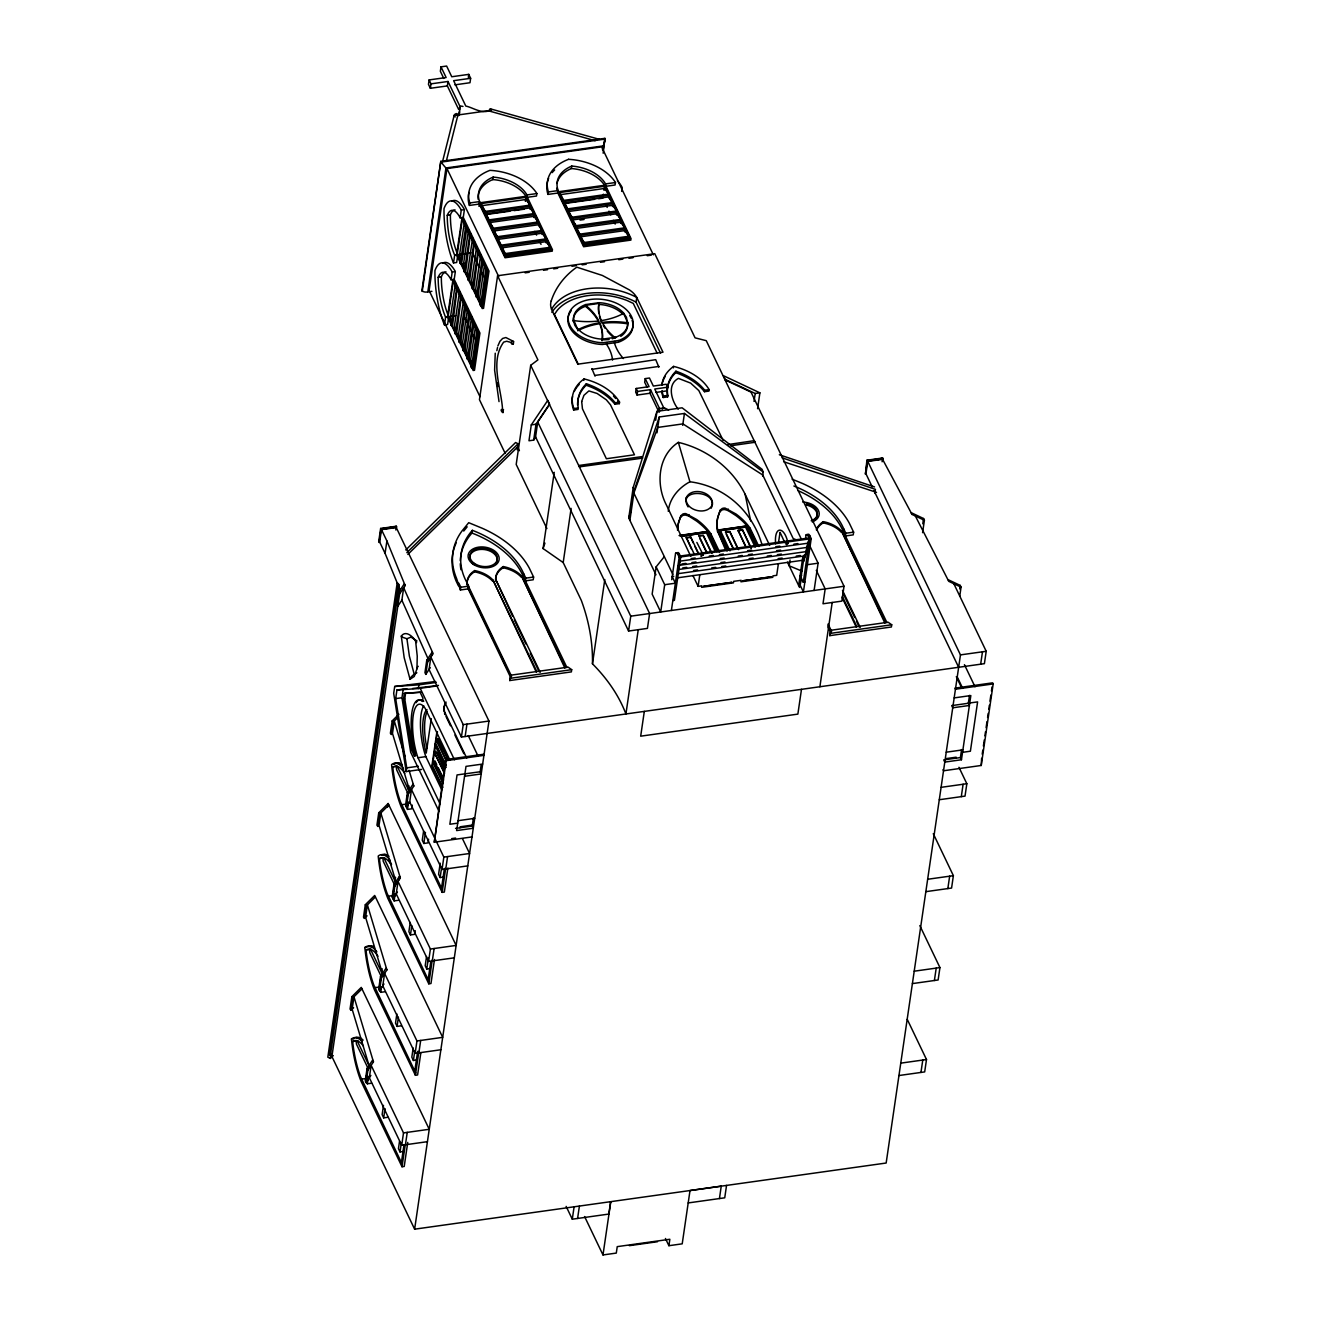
<?xml version="1.0" encoding="UTF-8"?>
<svg xmlns="http://www.w3.org/2000/svg" width="1321" height="1321" viewBox="0 0 1321 1321"><rect width="100%" height="100%" fill="white"/><g stroke="black" fill="none" stroke-linecap="round" stroke-linejoin="round"><path stroke-width="1.5" d="M446.234 161.41L457.859 115.241C457.842 111.311 451.683 115.389 455.283 116.925M485.484 211.377L485.451 212.549L530.101 206.291L530.134 205.118L525.89 199.504L481.24 205.762L485.484 211.377L530.134 205.118M489.497 220.987L485.286 214.2L529.919 207.925L534.179 213.54L534.146 214.729L489.497 220.987L487.383 218.18M493.575 228.236L493.542 229.425L538.175 223.15L538.208 221.978L533.965 216.363L489.331 222.622L493.575 228.236L538.208 221.978M497.604 236.674L497.571 237.846L542.221 231.588L542.254 230.415L538.01 224.801L493.36 231.059L497.604 236.674L542.254 230.415M501.419 249.108L501.452 247.919L546.085 241.66L550.329 247.275L550.296 248.447L505.662 254.722L501.452 247.919M501.617 246.284L497.406 239.481L542.039 233.223L546.283 238.837L546.25 240.026L501.617 246.284L499.487 243.477M525.857 200.676L525.89 199.504M529.886 209.114L529.919 207.925M533.932 217.536L533.965 216.363M542.006 234.411L542.039 233.223M546.052 242.833L546.085 241.66M560.897 196.135L564.05 201.535L608.684 195.26L608.717 194.088L604.473 188.474L559.823 194.732M563.869 203.17L608.519 196.912L612.762 202.526L612.729 203.698L568.08 209.956L564.926 204.573M572.158 217.205L572.125 218.394L616.758 212.136L616.791 210.947L612.548 205.333L567.914 211.608L572.158 217.205L616.791 210.947M576.204 225.643L576.171 226.832L620.804 220.557L620.837 219.385L616.593 213.771L571.943 220.029L576.204 225.643L620.837 219.385M578.119 231.274L580.2 235.254L624.85 228.995L624.883 227.806L620.639 222.192L575.989 228.467M584.278 242.503L584.245 243.691L628.879 237.433L628.912 236.244L624.668 230.63L580.035 236.888L584.278 242.503L628.912 236.244M604.44 189.663L604.473 188.474M608.519 196.912L612.729 203.698M612.515 206.522L612.548 205.333M616.56 214.943L616.593 213.771M620.606 223.381L620.639 222.192M624.635 231.819L624.668 230.63M754.985 442.155L754.308 440.653L727.722 444.599M495.243 353.202L494.615 370.161L499.024 401.617M416.957 668.789L417.238 656.124L415.62 641.147C413.027 636.606 405.712 629.869 401.287 636.095L404.176 657.693L410.038 679.258L414.266 676.468L416.957 668.789A6.588 4.343 8.3 0 1 418.245 666.312M754.985 442.287L730.463 445.788M668.277 511.326C669.433 498.413 678.812 487.68 689.925 481.769C724.717 486.227 752.161 510.913 761.953 544.566M454.886 84.858L469.995 82.728L470.639 78.302L468.757 74.372L451.749 76.75L446.63 66.05L440.999 66.843L446.135 77.543L429.127 79.921L428.466 84.362L430.365 88.292L447.357 85.915L458.651 109.461M430.365 88.292L431.009 83.85L429.127 79.921M440.999 66.843L440.355 71.284L443.773 78.418M380.63 528.45L381.042 529.325L396.779 527.112L396.366 526.237L380.63 528.45L378.714 541.593L379.127 542.469L381.059 528.763L395.838 526.683L488.952 721.051L414.629 1229.174L886.16 1163.025L960.466 654.886L867.352 460.534L882.114 458.453L912.035 514.43L924.403 520.276L922.586 532.66M379.655 542.023L381.472 529.638L396.25 527.558M447.357 85.915L448.017 81.473L431.009 83.85M603.169 153.219L604.886 138.342L440.801 161.36L421.878 290.752L423.331 291.578A11.559 7.876 -53.8 0 0 427.839 291.842L431.917 291.33M422.225 291.462L440.801 161.36M400.313 590.504L385.088 553.367L386.904 540.966L381.059 528.763M427.822 291.908L445.953 167.965A11.559 2.906 50.2 0 1 442.073 163.259L441.148 162.087L605.233 139.068L604.836 140.422M653.367 254.854L601.633 146.879L446.96 168.576L429.127 290.537L479.985 396.68M395.821 530.002L396.366 526.237L390.966 528.004M459.741 109.808L460.17 106.836L448.017 81.473M468.328 77.328L468.757 74.372M397.208 582.759L327.823 1057.18L330.349 1058.435L333.288 1055.578M398.281 583.436L329.358 1054.703A4.508 2.972 8.3 0 0 330.333 1055.727L331.901 1056.503L399.603 593.905L405.167 585.55L386.904 540.966M330.333 1055.727L399.256 584.476M330.349 1058.435L330.944 1054.373M405.167 585.55L404.325 583.799L398.76 592.155L396.944 604.539L397.786 606.289L402.245 599.602M448.463 318.642L447.621 324.454L444.467 324.9L445.606 317.139L455.646 315.686M454.209 279.375L455.349 271.614L452.195 272.06L451.055 279.821L454.209 279.375L479.936 333.074L474.487 370.408M450.395 214.894A36.394 11.096 82 0 0 457.809 254.771L456.67 262.483L453.532 262.929L454.672 255.168A36.394 11.096 82 0 1 447.258 215.323L450.378 214.861A36.394 11.096 82 0 1 455.051 209.857M447.258 215.356A36.394 11.096 82 0 1 460.137 217.8L461.26 210.089L464.398 209.643L463.275 217.404L489.001 271.102L483.536 308.437L478.219 297.324M435.583 681.487L394.698 686.474L393.691 693.36L406.208 771.58L421.614 769.416M455.085 285.617L450.511 316.891L451.237 325.445L452.558 325.494L457.413 286.872M464.876 221.449L465.454 228.285L466.775 228.335L461.623 263.523L460.302 263.473L459.576 254.936L464.447 221.68M427.426 1141.674L401.7 1145.29L369.335 1077.738L371.151 1065.353L403.516 1132.89L429.242 1129.29L361.26 987.381L351.865 996.678L350.048 1009.062L351.006 1010.334L353.615 1007.741M440.884 1049.749L415.141 1053.365L382.776 985.813L384.593 973.412L416.957 1040.965L442.684 1037.348L374.702 895.456L365.306 904.736L363.49 917.137L364.447 918.392L367.056 915.816M454.325 957.824L428.582 961.424L396.217 893.871L398.034 881.487L430.398 949.039L456.141 945.423L388.143 803.515L378.747 812.811L376.931 825.196L377.889 826.467L379.705 814.066L388.869 805.017M398.909 714.248L392.188 720.87L390.389 733.271L391.33 734.526L393.146 722.141L398.381 716.973M406.208 771.58L406.752 767.864L395.673 698.611L396.927 690.008L402.707 689.199M351.006 1010.334L352.806 997.933L361.971 988.884M364.447 918.392L366.264 906.008L375.412 896.942M451.237 325.445L456.389 290.24L455.811 283.404M460.302 263.473L465.454 228.285M546.151 238.16L552.36 251.122L505.035 257.76L479.308 204.045L469.467 205.432L469.83 202.955A49.554 32.678 8.3 0 1 489.975 170.343A49.554 32.678 8.3 0 1 536.92 193.543L536.475 196.036L526.633 197.407L526.996 194.93A36.394 24.009 8.3 0 0 493.179 177.097A36.394 24.009 8.3 0 0 479.606 201.585L478.962 206.357M459.411 292.09L454.556 325.329L455.283 333.883L456.604 333.932L461.458 295.31M470.524 233.338L465.669 271.961L464.348 271.911L463.621 263.358L468.195 232.067M455.283 333.883L460.435 298.678L459.857 291.842M464.348 271.911L469.5 236.707L468.905 229.871M387.631 807.065L388.143 803.515M405.613 693.178L404.771 698.958L412.928 749.915L415.752 755.843L414.497 756.008L411.673 750.097L403.516 699.139L404.358 693.36L421.382 692.121M463.176 302.476L458.602 333.767L459.328 342.304L460.649 342.354L465.785 307.166L464.464 307.116L464.034 301.981M472.241 240.505L467.651 271.796L468.377 280.333L469.698 280.399L474.569 241.776M459.328 342.304L464.464 307.116M468.377 280.333L473.529 245.145L472.951 238.308M467.502 308.949L462.631 342.189L463.357 350.742L464.678 350.792L469.83 315.587L468.509 315.537L467.931 308.701M476.567 246.977L471.696 280.234L472.423 288.771L473.744 288.82L478.598 250.214M463.357 350.742L468.509 315.537M472.423 288.771L477.575 253.566L476.997 246.73M471.531 317.387L466.676 350.626L467.403 359.163L468.724 359.229L473.876 324.025L472.555 323.975L471.96 317.139M480.596 255.415L475.742 288.655L476.468 297.208L477.789 297.258L482.941 262.053L481.604 262.004L481.026 255.168M396.927 690.008L418.344 688.571L418.889 684.856L436.211 682.429M478.119 199.24A36.394 24.009 8.3 0 1 492.849 179.557L493.179 177.047M467.403 359.163L472.555 323.975M476.468 297.208L481.604 262.004M475.577 325.808L470.722 359.064L471.432 367.601L472.769 367.651L477.905 332.463L476.584 332.397L476.006 325.56M484.361 265.802L479.771 297.093L480.497 305.63L481.818 305.696L486.97 270.491L485.649 270.442L485.071 263.606M366.082 1082.626L367.899 1070.225L373.463 1061.869L372.621 1060.119L367.056 1068.474L365.257 1080.875L366.082 1082.626L370.871 1075.426M379.523 990.684L381.34 978.3L386.904 969.944L386.062 968.194L380.514 976.549L378.698 988.934L379.523 990.684L383.982 983.996M392.981 898.759L394.797 886.358L400.346 878.003L399.52 876.252L393.955 884.624L392.139 897.009L392.981 898.759L397.423 892.071M406.422 806.817L408.239 794.433L413.803 786.078L412.961 784.327L407.396 792.683L405.58 805.083L406.422 806.817L409.758 801.814L411.475 789.545L443.839 857.098L442.04 869.499L467.766 865.882M428.879 660.616L401.865 600.18L403.681 587.779L432.33 651.88L426.766 660.236L424.949 672.637L425.791 674.387L430.25 667.699M366.611 1074.997L365.801 1080.528L367.37 1083.798L371.597 1083.203M367.155 1071.298L367.7 1067.616M379.721 985.367L379.177 989.066L380.745 992.335L384.972 991.741M380.266 981.685L381.075 976.136M381.62 972.438L382.149 968.739M394.451 884.674L392.552 897.603L394.12 900.872L398.348 900.278M394.996 880.975L395.524 877.276M406.752 800.609L407.562 795.06M408.371 789.512L408.916 785.813M425.791 674.387L427.608 661.986L433.172 653.631L432.33 651.88L431.818 655.414M414.497 756.008L414.959 752.854A38.276 11.674 82 0 1 411.855 712.762A38.276 11.674 82 0 1 422.489 701.385L422.951 698.215L420.111 692.303L404.358 693.36M471.432 367.601L476.584 332.397M480.497 305.63L485.649 270.442M367.37 1083.798L368.443 1076.417M380.745 992.335L381.554 986.787M394.12 900.872L395.21 893.491M412.268 805.116L411.723 808.815L407.495 809.41L408.585 802.012M398.992 879.803L399.52 876.252M431.29 718.657L426.254 753.069L425.048 748.396A30.911 9.412 82 0 1 426.98 709.559M801.253 538.968L706.256 340.669L695.077 337.846L654.754 253.682L497.588 275.742L479.457 399.669L505.15 453.301M436.904 731.735L431.884 766.048L442.287 787.745M509.757 680.546L510.93 675.163L568.129 667.138L571.696 669.664L571.366 671.894L509.757 680.546L510.6 677.392L468.195 588.885L460.385 589.975L456.554 578.4A102.741 67.767 8.3 0 1 461.855 531.158L468.707 522.687L482.297 528.284A102.741 67.767 8.3 0 1 529.341 568.179L533.601 577.046L533.205 579.77L525.411 580.86L525.808 578.136L523.777 573.908A94.452 62.302 8.3 0 0 472.357 530.315L471.96 533.04A94.452 62.302 8.3 0 0 460.319 560.698M437.449 731.619L435.715 743.508L446.135 765.255M383.486 1105.363L382.132 1114.594L383.684 1117.863L387.912 1117.269M396.861 1013.901L395.507 1023.131L397.076 1026.4L401.287 1025.806M410.237 922.438L408.883 931.668L410.451 934.938L414.662 934.343L415.207 930.645M423.612 830.975L422.258 840.206L423.826 843.475L428.037 842.881L428.582 839.182M443.03 783.535L433.949 764.578L434.46 761.16L443.542 780.117M444.483 773.627L435.402 754.671L435.897 751.236L444.153 768.475M472.01 836.92L434.279 842.22L446.217 760.665L437.201 742.385L437.697 738.951L448.232 759.542L438.324 738.868L437.829 742.286L446.085 759.525M442.832 781.718L434.576 764.496L435.088 761.061L436.739 764.512M460.385 589.975L460.798 587.251L458.767 583.023M383.684 1117.863L385.038 1108.633M397.076 1026.4L398.414 1017.17M410.451 934.938L411.789 925.707M423.826 843.475L425.445 832.395M446.019 702.045A24.092 15.885 8.3 0 0 445.293 713.357L445.111 714.595A24.092 15.885 8.3 0 1 444.517 713.142M474.685 570.573A27.262 17.982 8.3 0 0 467.238 583.733L467.056 584.972A27.262 17.982 8.3 0 1 474.503 571.811L474.685 570.573A27.262 17.982 8.3 0 1 493.014 580.117L536.491 670.853M468.195 588.885L468.592 586.161L466.561 581.934A94.452 62.302 8.3 0 1 472.357 530.315M525.345 201.271L525.923 197.308L481.273 203.566L506.108 255.399L550.758 249.141L525.923 197.308M503.565 409.725C500.444 408.552 500.494 410.633 502.657 412.532C502.558 391.264 488.952 362.449 503.664 342.122L506.719 341.247L510.187 342.205M513.539 341.462C507.891 341.132 514.199 347.869 513.539 341.462L505.86 337.532L502.624 338.457L499.949 341.28L497.868 345.937M399.536 1141.278L398.447 1148.659L400.015 1151.929L404.243 1151.334M413.176 1047.966L411.822 1057.196L413.39 1060.466L416.214 1060.069M426.551 956.503L425.197 965.734L426.766 969.003L429.589 968.607M440.207 863.191L438.589 874.271L440.141 877.54L444.368 876.946M400.015 1151.929L401.369 1142.698M413.39 1060.466L414.744 1051.235M426.766 969.003L428.384 957.923M440.141 877.54L441.759 866.46M401.7 1145.29L403.516 1132.89M415.141 1053.365L416.957 1040.965M428.582 961.424L430.398 949.039M461.409 737.052L463.225 724.651L430.861 657.098L429.044 669.499L461.409 737.052L984.393 663.67L986.209 651.286L953.845 583.733M401.402 1162.53L403.995 1144.795M414.777 1071.067L417.651 1051.367M428.153 979.604L430.745 961.87M441.528 888.125L444.417 868.425M407.743 1142.417L404.226 1166.443L402.013 1166.757L405.233 1144.812M420.821 1052.953L417.601 1074.98L415.405 1075.294L418.889 1051.367M434.493 959.492L430.976 983.518L428.78 983.831L432.281 959.905M447.869 868.013L444.351 892.055L442.155 892.369L445.656 868.442M405.431 1144.762L407.248 1132.378M418.873 1052.837L420.689 1040.436M432.314 960.912L434.13 948.511M445.771 868.97L447.571 856.586M465.141 736.524L466.957 724.139M630.959 240.092L583.618 246.73L557.891 193.031L548.05 194.402L548.413 191.925A49.554 32.678 8.3 0 1 568.558 159.313M536.309 672.092L493.014 580.117M512.515 616.147L495.837 579.721A27.262 17.982 8.3 0 1 503.284 566.56A27.262 17.982 8.3 0 1 521.613 576.105L565.091 666.841M459.972 827.788L460.121 826.797L472.373 825.064M517.238 449.784L518.113 443.79L515.586 442.518L405.778 549.949M497.588 275.742L537.911 359.89L530.695 365.306L516.197 464.447L546.894 528.549M495.656 580.959A27.262 17.982 8.3 0 1 503.103 567.799L503.284 566.56M557.891 193.031L558.255 190.554L548.413 191.925M482.66 764.05L465.999 766.378L456.62 830.579L473.281 828.25L472.224 826.054L473.413 817.947M464.563 776.286L481.224 773.941L480.167 771.761L481.191 764.842M533.684 440.108L535.996 424.239L549.553 404.044L547.786 400.329L531.29 424.9L528.978 440.768L533.684 440.108L535.5 437.4L537.812 421.548M571.399 168.51L571.762 166.033M564.909 668.079L521.613 576.105M566.924 667.518L523.38 576.633L523.777 573.908M510.6 677.392L510.93 675.163M585.731 304.557A27.328 18.032 8.3 0 0 573.562 319.781L573.314 321.515A27.328 18.032 8.3 0 1 585.467 306.29L585.731 304.557L599.074 302.691A27.328 18.032 8.3 0 1 623.363 312.796L626.451 317.304L627.541 323.794A27.328 18.032 8.3 0 1 620.754 336.36M638.241 629.688L625.923 713.967A214.497 141.479 8.3 0 0 592.469 663.819A362.747 239.25 8.3 0 0 581.29 600.345L563.192 562.564L543.08 548.562L554.226 472.307M602.525 149.983L603.119 145.921A11.559 7.876 -53.8 0 0 604.886 140.406M603.119 150.462L604.886 138.342M609.146 339.563L602.194 339.893A63.573 41.925 8.3 0 0 600.593 324.834L599.701 322.753L596.762 323.249A63.573 41.925 8.3 0 0 577.904 329.788L573.562 319.781M603.35 194.204L602.772 198.167L598.71 198.744M603.928 190.241L604.506 186.278L559.856 192.536L584.691 244.368L629.341 238.11L604.506 186.278M630.067 238.242L605.216 186.393L605.579 183.9A36.394 24.009 8.3 0 0 571.762 166.066A36.394 24.009 8.3 0 0 558.189 190.554M586.359 383.734A56.836 37.483 8.3 0 0 578.268 407.941L578.053 409.427L573.644 410.038L573.859 408.552A51.651 34.065 8.3 0 1 584.047 378.929A51.651 34.065 8.3 0 1 619.549 402.145L619.334 403.632L614.942 404.243A56.836 37.483 8.3 0 0 586.128 385.22L586.359 383.734A56.836 37.483 8.3 0 1 615.157 402.756L619.549 402.145M583.832 380.415L584.047 378.929M568.525 159.313A49.554 32.678 8.3 0 1 615.503 182.513L615.058 185.006L605.216 186.393M598.809 313.44A63.573 41.925 8.3 0 1 598.809 304.424L599.074 302.691M563.192 562.564L571.118 508.387M591.791 369.368L655.728 359.675L658.865 367.172M599.453 316.462A63.573 41.925 8.3 0 0 600.411 319.484L601.303 321.564L600.56 318.493A63.573 41.925 8.3 0 1 598.958 303.434L585.616 305.3A63.573 41.925 8.3 0 1 597.736 318.889L598.694 321.928L597.604 319.88A63.573 41.925 8.3 0 0 585.467 306.29M602.046 340.884A63.573 41.925 8.3 0 0 600.444 325.825L599.701 322.753M623.363 312.796L627.69 322.803A63.573 41.925 8.3 0 0 605.315 322.043L602.31 322.39L602.161 323.381L605.167 323.034A63.573 41.925 8.3 0 1 627.541 323.794M621.646 191.38L622.224 187.499A49.554 15.109 82 0 0 617.369 180.828M595.028 376.138L591.891 368.625M602.194 339.893L602.293 339.15A27.328 18.032 8.3 0 1 578.004 329.045M606.785 342.568L606.537 344.302A63.854 42.123 8.3 0 1 612.564 360.088M614.777 341.445L614.529 343.179A63.854 42.123 8.3 0 0 623.429 358.552M612.35 338.803L615.636 337.284A27.328 18.032 8.3 0 0 627.805 322.06M614.942 404.243L615.157 402.756M660.55 353.268L636.062 302.129L636.739 297.423A26.981 17.8 8.3 0 0 629.506 289.959L602.376 275.462L576.798 267.172C565.025 275.395 555.596 287.218 551.22 300.957M592.469 663.819L604.803 579.539M636.194 388.473L635.665 392.106L637.085 395.062L649.949 393.245L659.096 412.334L659.625 408.701L650.493 389.629L637.614 391.429L636.194 388.473L649.073 386.673L645.209 378.615L649.47 378.021L653.334 386.062L666.197 384.262L667.617 387.218L667.088 390.851L656.058 392.403M637.085 395.062L637.614 391.429M645.209 378.615L644.681 382.248L646.993 387.07M655.976 574.817L628.746 517.964L633.205 487.416L656.983 411.326L682.131 407.809L762.085 469.335L763.191 472.026L762.597 476.055M629.886 520.358L634.311 490.108L659.295 416.974L684.443 413.44L763.191 472.026M649.949 393.245L650.493 389.629M655.678 420.309L656.983 411.326M656.966 432.842L659.295 416.974M530.695 365.306L649.618 613.538L647.439 628.4L628.581 631.042L630.761 616.18L537.746 422.043L549.486 404.54M675.692 372.687A56.836 37.483 8.3 0 1 704.506 391.71L708.898 391.099L709.129 389.612L704.72 390.223A56.836 37.483 8.3 0 0 675.923 371.201L675.692 372.687A56.836 37.483 8.3 0 0 667.617 396.894L663.208 397.505L663.423 396.019A51.651 34.065 8.3 0 1 662.019 390.587M662.151 409.229L662.283 408.354M667.617 396.894L667.832 395.408A56.836 37.483 8.3 0 1 675.923 371.201M673.396 367.882L673.611 366.396A51.651 34.065 8.3 0 1 709.129 389.612M656.141 566.858L652.145 594.12L660.698 611.97L664.694 584.708L656.141 566.858L664.314 556.636M682.693 425.345L684.443 413.44M644.318 711.392L640.685 736.177L797.867 714.116L801.484 689.331M610.649 1201.681L608.832 1214.065L572.29 1219.2L574.107 1206.8M577.591 1218.457L579.407 1206.056M671.729 579.688L675.576 553.284L676.567 552.723A6.407 1.948 82 0 1 677.772 554.259L679.176 557.181L671.382 610.484M677.557 530.381A71.169 46.929 8.3 0 1 678.383 523.595L680.942 515.685L682.825 514.051A5.003 3.303 8.3 0 1 685.847 513.621L696.761 519.566A71.169 46.929 8.3 0 1 710.83 533.734L719.615 552.046M679.275 562.944L678.779 566.428L678.317 565.471L807.197 547.389M679.985 562.168L680.298 556.009L809.179 537.928L805.216 556.851L804.307 554.936L799.552 587.416L787.465 562.185M704.506 391.71L704.72 390.223M718.525 551.699L710.632 535.22A71.169 46.929 8.3 0 0 696.547 521.052L688.736 516.049L688.951 514.563M691.477 548.975L686.309 537.531L690.652 536.92L698.512 553.334M693.211 542.898L690.652 536.92M711.969 553.383L703.234 535.17L698.892 535.765L703.152 535.665L711.012 552.062M778.399 563.671L776.698 575.329L772.967 575.857L772.735 577.343L740.916 581.801L741.147 580.315L733.667 581.356L733.452 582.858L701.633 587.317L701.847 585.83L698.115 586.359L699.816 574.701M706.372 532.545L681.19 536.326L706.372 532.545L715.057 551.006M679.324 535.451L707.478 531.504L679.291 535.699M719.433 1198.56L721.249 1186.159L690.008 1190.551L682.214 1243.837L668.905 1245.703L669.846 1239.263L617.237 1246.644L616.296 1253.084L602.987 1254.95L610.781 1201.664M710.632 535.22L710.847 533.734M717.551 531.835A71.169 46.929 8.3 0 1 717.683 518.08L720.242 510.17L722.108 508.535A5.003 3.303 8.3 0 1 725.13 508.106L736.045 514.051A71.169 46.929 8.3 0 1 750.13 528.218L758.915 546.531M728.036 550.18L718.508 529.952L746.662 526.006L756.19 546.234M720.242 510.17L717.914 516.594A71.169 46.929 8.3 0 0 718.327 532.677L725.113 548.826M720.407 530.58L745.556 527.046L720.407 530.58L729.968 550.857M757.825 546.184L749.915 529.704A71.169 46.929 8.3 0 0 735.847 515.537L728.036 510.533L728.251 509.047M738.571 549.652L729.836 531.422L725.493 532.033L729.77 531.917L737.63 548.331M754.027 401.419L755.199 393.493L725.212 379.408L723.429 375.692L759.889 392.832L757.577 408.701M744.978 545.358L738.076 530.282L742.419 529.671L751.154 547.885M751.071 548.38L742.419 529.671M746.662 526.006L718.459 530.2M749.915 529.704L750.13 528.218M775.576 543.79C774.04 524.652 784.872 526.633 788.043 543.509C785.945 547.043 784.459 541.428 787.943 543.03M778.482 542.634L780.051 532.396M790.057 559.972L789.215 565.817L801.913 571.101M802.772 557.313L798.644 585.517L800.212 585.286L803.416 591.957L811.21 538.654L809.806 535.732A6.407 1.948 82 0 0 808.601 534.196L806.041 534.988L805.447 539.051M800.212 585.286L801.352 577.492M804.869 582.033L803.284 582.264L809.641 538.885L808.237 535.946A6.407 1.948 82 0 0 807.015 534.411L806.041 534.988M816.642 529.919A27.262 17.982 8.3 0 1 823.132 522.885L823.313 521.646A27.262 17.982 8.3 0 1 841.642 531.207L885.12 621.943M726.55 1185.416L724.734 1197.817L688.191 1202.936M814.099 590.454L818.095 563.192L809.542 545.342M884.938 623.182L841.642 531.207M819.879 686.755L832.197 602.475M886.952 622.62L843.409 531.736L843.805 529.011A94.452 62.302 8.3 0 0 793.904 486.012M829.786 635.649L830.942 630.266L888.158 622.241L891.725 624.767L891.394 626.996L829.786 635.649L830.942 630.266M843.805 529.011L845.82 533.238L845.423 535.963L853.234 534.873L853.63 532.148L849.37 523.281A102.741 67.767 8.3 0 0 802.326 483.387L792.121 479.176M725.047 379.903L751.022 392.106L844.036 586.26L841.873 601.121L823 603.78L825.179 588.902L816.295 570.342M866.923 460.22L867.336 461.095L883.072 458.882L882.659 458.007L866.923 460.22L865.42 474.239L867.352 460.534M865.949 473.793L867.765 461.409L882.544 459.328M874.832 493.427L875.427 489.364L782.164 457.842M882.114 461.772L882.659 458.007L875.443 460.369M922.785 523.843L923.561 518.526L911.193 512.68L912.035 514.43M959.707 588.935L960.218 585.401L947.851 579.556L915.354 515.983M959.773 596.002L961.061 587.135L960.218 585.401M956.008 758.188L956.156 757.197L945.935 758.634M960.4 757.577L943.739 759.905L944.796 762.085L961.457 759.757L960.4 757.577L961.572 749.552M968.326 703.399L969.498 695.374M961.457 759.757L970.836 695.556L954.175 697.901M920.952 1072.437L922.768 1060.053M934.393 980.512L936.209 968.111M947.851 888.571L949.65 876.186M961.292 796.646L963.108 784.245M980.661 664.199L982.477 651.798M907.246 1019.35L926.5 1059.525L924.683 1071.909L898.957 1075.525M919.829 925.608L939.941 967.583L938.125 979.984L912.398 983.6M933.27 833.667L953.382 875.658L951.582 888.059L925.839 891.658M958.963 767.303L966.84 783.733L965.024 796.117L939.281 799.733M981.619 758.271L981.239 765.47L943.524 770.77L942.996 769.681M982.213 754.192L982.807 750.113M983.402 746.035L984.294 739.925M984.888 735.847L985.499 731.768M986.093 727.689L986.985 721.563M987.58 717.485L988.174 713.423M988.769 709.344L989.363 705.265M989.957 701.187L990.866 695.061M991.46 690.982L992.054 686.903M981.239 765.47L993.177 683.931L992.649 682.841L954.918 688.125L955.446 689.215L993.177 683.931M496.828 350.676L497.522 347.522M442.518 161.69L454.193 115.29M628.746 517.964L630.678 512.119M543.08 548.562L544.929 543.113M780.117 532.446L784.773 542.568M680.942 515.685L678.614 522.109A71.169 46.929 8.3 0 0 677.789 528.895M711.177 508.222C719.466 489.926 676.369 487.73 688.092 506.917M680.728 517.172L682.61 515.537A5.003 3.303 8.3 0 1 685.632 515.107L688.736 516.049M720.028 511.656L721.893 510.022A5.003 3.303 8.3 0 1 724.915 509.592L728.036 510.533M459.014 111.905L458.717 115.654M677.293 552.822L678.135 552.508A6.407 1.948 82 0 1 679.357 554.044L680.761 556.967L674.404 600.345L672.835 600.56M463.737 531.059L467.172 526.815M416.842 672.752L414.266 674.437L409.378 656.141L406.918 638.737L411.013 637.102L416.99 640.982M406.835 552.657L518.113 443.79M407.826 554.44L517.65 447.01L519.417 450.709M769.648 545.391L745.11 494.203C732.164 468.047 706.603 448.991 678.35 442.37C657.676 455.745 655.711 484.906 666.527 505.233L690.784 556.356M442.485 890.123L400.56 802.078A52.873 16.116 82 0 1 392.931 768.475L393.163 766.824A52.873 16.116 82 0 1 404.754 773.346M429.11 981.586L387.185 893.541A52.873 16.116 82 0 1 379.54 859.938L379.788 858.287A52.873 16.116 82 0 1 391.379 864.809M415.735 1073.048L373.81 985.004A52.873 16.116 82 0 1 366.165 951.401L366.412 949.749A52.873 16.116 82 0 1 378.004 956.272M402.344 1164.511L360.435 1076.466A52.873 16.116 82 0 1 352.79 1042.863L353.037 1041.212A52.873 16.116 82 0 1 363.424 1046.034M353.648 1038.669L354.771 1037.959A55.911 17.041 82 0 0 353.648 1038.669L351.452 1038.967A55.911 17.041 82 0 0 361.046 1081.238L402.013 1166.757M445.755 766.477L445.804 767.336M392.783 767.088L397.159 766.114L408.618 790.041M381.521 855.034L385.055 854.472L388.77 856.19M368.146 946.497L374.157 946.827M599.437 139.366L490.174 108.784L488.803 110.898L490.141 110.469L456.026 115.257L457.859 115.241M615.636 337.284L602.293 339.15M601.451 320.574L604.374 320.078A63.573 41.925 8.3 0 0 623.248 313.539M599.552 323.744L596.63 324.239A63.573 41.925 8.3 0 0 577.756 330.778M355.91 1037.513L360.765 1038.289M490.141 110.469C481.372 114.2 472.935 107.48 465.801 106.06L453.631 80.68L470.639 78.302M462.977 106.456C455.233 104.078 464.001 115.786 456.026 115.257M445.953 167.965L603.119 145.921M469.83 202.955L479.672 201.568M526.996 194.93L536.838 193.56M605.579 183.9L615.421 182.529M564.084 200.346L608.717 194.088M460.121 217.849L463.275 217.404M485.633 214.613L509.972 211.195M514.034 210.617L524.173 209.197M564.216 203.583L594.648 199.306M489.53 219.814L534.179 213.54M568.113 208.784L612.762 202.526M580.035 220.079L584.097 219.501M501.65 245.095L546.283 238.837M580.233 234.081L624.883 227.806M454.672 255.168L470.359 252.922M505.695 253.533L550.329 247.275M445.986 271.829A36.394 11.096 82 0 0 441.33 276.882L438.176 277.278A36.394 11.096 82 0 0 445.59 317.189M525.147 272.836L529.226 272.275M543.476 270.277L547.538 269.699M553.648 268.84L557.71 268.279M571.96 266.281L576.039 265.703M582.132 264.844L586.21 264.266M600.461 262.268L604.523 261.707M618.773 259.709L622.835 259.131M628.945 258.272L633.023 257.711M647.257 255.713L651.336 255.135M595.144 375.395L658.981 366.429M667.617 387.218L654.737 389.018L663.885 408.106A2.758 1.849 -56.6 0 1 664.38 407.842L668.657 410.005M573.859 408.552L578.268 407.941M663.423 396.019L667.832 395.408M531.29 424.9L535.996 424.239M755.199 393.493L759.889 392.832M663.885 408.106L659.113 408.519L659.575 411.277M641.973 456.62L578.697 465.504L579.424 466.858L642.683 458.106M876.517 492.37L783.634 461.723M686.243 538.027L690.586 537.416M737.993 530.778L742.336 530.167M675.576 553.284L677.161 553.07M677.772 554.259L679.357 554.044M808.237 535.946L809.806 535.732M460.798 587.251L468.592 586.161M525.808 578.136L533.601 577.046M845.82 533.238L853.63 532.148M679.176 557.181L811.21 538.654M691.164 558.568L695.193 558.007M709.278 556.025L713.307 555.464M719.351 554.622L723.38 554.044M747.554 550.659L751.583 550.097M775.741 546.696L779.77 546.134M793.871 544.153L797.884 543.591M679.539 561.21L808.419 543.129M681.884 563.951L685.913 563.39M691.956 562.548L695.985 561.97M720.143 558.585L724.172 558.023M738.274 556.042L742.303 555.481M748.346 554.622L752.376 554.06M776.533 550.675L780.562 550.114M682.693 567.931L686.705 567.353M692.749 566.511L696.778 565.949M720.952 562.548L724.981 561.986M749.139 558.601L753.168 558.04M767.27 556.058L771.299 555.497M777.326 554.638L781.355 554.077M679.11 569.434L805.975 551.65M693.558 570.474L697.571 569.912M711.672 567.931L715.701 567.37M721.745 566.527L725.774 565.966M778.135 558.618L782.164 558.056M796.249 556.075L800.278 555.514M677.904 573.694L804.77 555.893M673.76 576.319L672.174 576.55L675.378 583.205L664.694 584.708M676.6 577.954L803.548 560.154M807.395 564.694L818.095 563.192M801.665 575.378L800.097 575.593L803.284 582.264M630.761 616.18L844.036 586.26M412.581 688.505L438.456 685.417M418.344 688.571L437.598 685.863M510.088 678.317L571.696 669.664M830.1 633.42L891.725 624.767M395.673 698.611L401.452 697.802M403.516 699.139L404.771 698.958M422.489 701.385L423.744 701.203A38.276 11.674 82 0 0 416.132 702.673M463.225 724.651L488.952 721.051M960.466 654.886L986.209 651.286M411.673 750.097L412.928 749.915M435.402 754.671L444.285 771.811M449.85 759.872L425.197 708.403A33.95 10.353 82 0 0 413.209 715.602A33.95 10.353 82 0 0 417.981 757.742L425.841 756.636L441.693 789.71M446.217 760.665L483.932 755.364L483.403 754.274L445.689 759.575L434.279 842.22M406.752 767.864L418.295 766.246M480.167 771.761L457.049 774.932L449.85 824.254L457.71 823.148M401.584 804.753L406.769 804.027M458.057 820.688L474.718 818.343M946.232 752.194L962.893 749.849M455.563 828.399L472.224 826.054M451.633 838.62L455.596 838.059M379.408 858.551L384.593 857.824M443.839 857.098L469.582 853.498L462.499 838.719M941.097 787.333L966.84 783.733M388.209 896.216L393.394 895.489M415.405 1075.294L374.421 989.776A55.911 17.041 82 0 1 364.827 947.504L367.023 947.207M366.016 950.014L371.201 949.287M927.656 879.274L953.382 875.658M374.834 987.679L380.019 986.952M352.641 1041.476L357.826 1040.75M914.215 971.199L939.941 967.583M361.459 1079.141L366.644 1078.415M900.757 1063.141L926.5 1059.525M629.357 1245.67L657.511 1241.723M598.842 320.937L595.837 321.284A63.573 41.925 8.3 0 1 573.463 320.524L574.8 325.28L577.904 329.788M394.698 686.474L418.889 684.856M406.967 688.885L403.219 689.133L401.964 697.736L410.666 752.194L438.886 811.094M469.5 236.707L470.821 236.756M473.529 245.145L474.85 245.194M477.575 253.566L478.896 253.632M459.576 254.936L460.897 254.986M463.621 263.358L464.942 263.424M456.389 290.24L457.71 290.306M460.435 298.678L461.756 298.728M406.918 638.737L402.872 637.383A8.157 5.383 8.3 0 1 401.287 636.095M488.803 110.898L595.21 140.703M779.34 454.754L874.552 486.937M796.827 540.058L793.194 538.555L762.745 474.999L682.907 423.892L657.759 427.426L633.865 493.08L672.901 574.536M961.061 587.135L948.693 581.306L947.851 579.556M490.52 108.85L491.528 110.502M511.491 343.163L513.126 344.335M416.627 642.584L416.363 642.402A7.827 3.913 -18.6 0 1 415.62 641.131M703.218 554.919L701.55 554.803L700.906 556.224L703.317 555.134L696.861 542.419M565.966 207.149L568.08 209.956M392.188 720.87L393.146 722.141M378.747 812.811L379.705 814.066M365.306 904.736L366.264 906.008M351.865 996.678L352.806 997.933M602.31 322.39L603.4 324.438A63.573 41.925 8.3 0 0 615.536 338.027M923.561 518.526L924.403 520.276M964.429 664.661L975.014 686.755M865.536 472.918L872.19 486.822M873.974 490.537L958.65 667.287M968.706 700.807L969.746 702.987L977.606 701.897L970.39 751.22L962.547 752.326L961.49 750.13M957.378 677.244L962.712 688.406M956.305 676.633L961.655 687.795M842.484 590.371L860.219 627.409M843.178 593.459L854.72 617.534M856.487 621.25L859.162 626.798M842.303 596.332L856.503 625.956M842.138 597.571L856.322 627.194M808.865 544.087L807.957 542.188L804.01 561.095L802.64 558.238M828.069 624.024L831.619 631.421M827.887 625.262L829.654 628.961M827.97 626.963L830.628 632.495M723.132 440.405L698.842 390.587L690.635 383.107L678.433 378.384C666.56 384.56 671.695 401.089 678.218 409.213M605.431 203.731L607.198 207.43M608.981 211.129L610.748 214.828M613.406 220.392L615.173 224.091M745.556 527.046L755.15 547.092M657.197 353.318L633.287 303.417L627.128 300.544A53.467 35.271 8.3 0 0 557.247 310.352L554.44 314.481L578.35 364.381M738.076 530.282L745.936 546.679M725.493 532.033L733.353 548.446M726.302 534.361L733.287 548.942M718.508 529.952L728.069 549.932M718.31 532.677L727.095 551.006M707.478 531.504L717.006 551.732M698.892 535.765L706.752 552.178M699.684 538.093L706.669 552.673M694.945 546.531L698.446 553.829M526.633 197.407L533.734 212.235M535.517 215.934L544.384 234.444M686.309 537.531L694.169 553.945M534.823 231.406L536.59 235.121M539.249 240.67L541.032 244.368M692.914 575.494L698.115 586.359M551.551 309.378L577.805 364.167L662.993 352.212L636.739 297.423A56.836 37.483 8.3 0 0 551.551 309.378A26.981 17.8 8.3 0 1 551.187 300.957M446.96 168.576L498.694 276.551M472.241 252.658L479.341 267.469M481.108 271.168L483.783 276.733M462.251 263.985L464.018 267.684M466.676 273.249L468.46 276.948M474.668 289.91L476.452 293.625M535.566 436.904L628.581 631.042M464.067 316.479L466.726 322.027M468.509 325.742L474.718 338.688M448.744 316.693L450.527 320.392M454.077 327.806L459.394 338.919M461.178 342.618L467.386 355.58M469.153 359.295L470.937 362.994M495.837 579.721L540.206 672.306M514.282 619.846L525.824 643.921M530.266 653.185L539.133 671.695M467.238 583.733L511.59 676.319M467.931 586.821L479.473 610.896M481.24 614.595L492.783 638.67M497.224 647.934L506.092 666.445M379.243 541.148L385.088 553.367M468.245 735.566L477.921 755.761M398.76 592.155L399.603 593.905M426.766 660.236L427.608 661.986M445.293 713.357L466.693 758.006M446.003 716.461L450.461 725.757M454.919 735.054L463.836 753.664M420.061 687.993L454.457 759.79M435.137 743.839L445.524 765.553M445.788 767.633L435.369 745.886L432.462 765.718L442.882 787.465M437.35 752.871L444.797 768.393M665.454 1238.487L668.905 1245.703M438.39 767.963L443.344 778.3M417.981 757.742L439.992 803.68M408.073 793.739L396.614 769.813L396.234 766.609M407.396 792.683L408.239 794.433M409.675 801.946L442.04 869.499M405.943 806.14L407.495 809.41M442.155 892.369L401.171 806.85A55.911 17.041 82 0 1 391.577 764.578A55.911 17.041 82 0 1 403.632 768.954M584.592 1216.542L602.987 1254.95M566.148 1206.387L572.29 1219.2M389.761 860.665L391.528 864.347M396.118 883.336L383.784 857.577L382.859 858.072L383.239 861.275L394.698 885.202M393.955 884.624L394.797 886.358M428.78 983.831L387.796 898.313A55.911 17.041 82 0 1 378.202 856.041A55.911 17.041 82 0 1 390.256 860.417M382.743 974.799L370.408 949.039L369.484 949.535L369.863 952.738L381.323 976.665M380.514 976.549L381.34 978.3M369.368 1066.278L357.033 1040.502L356.109 1040.998L356.488 1044.201L367.948 1068.128M367.056 1068.474L367.899 1070.225M330.927 1054.472L414.629 1229.174M458.37 585.748L456.158 581.124A102.741 67.767 8.3 0 1 456.306 542.601M633.205 487.416L634.311 490.108M404.936 756.504L394.302 721.002L392.486 733.403L409.626 790.585M409.064 770.292L413.803 786.078M400.346 878.003L380.844 812.943L379.044 825.328L396.168 882.511M386.904 969.944L367.403 904.868L365.587 917.269L382.727 974.436M373.463 1061.869L353.962 996.794L352.146 1009.194L369.286 1066.377M678.35 442.37L689.925 481.769M502.393 409.56L503.136 412.598M745.11 494.203L750.691 521.052M497.158 382.908L497.67 386.508M477.492 293.84L477.789 297.258M472.175 360.815L472.621 365.95M468.295 354.094L468.724 359.229M464.249 345.673L464.678 350.792M460.352 338.936L460.649 342.354M381.472 855.017A55.911 17.041 82 0 1 388.638 856.107M368.097 946.48A55.911 17.041 82 0 1 374.008 946.744M364.827 947.504A55.911 17.041 82 0 1 376.881 951.88M355.828 1037.464A55.911 17.041 82 0 1 363.143 1040.122M351.452 1038.967A55.911 17.041 82 0 1 362.218 1041.757M425.841 756.636A33.95 10.353 82 0 1 423.744 705.711M444.12 711.689A24.092 15.885 8.3 0 1 445.838 703.284M426.931 748.132A30.911 9.412 82 0 1 427.294 711.359M551.864 312.367A56.836 37.483 8.3 0 1 636.062 302.129M632.082 320.21A32.744 21.598 8.3 0 1 618.344 342.255L602.359 344.5A32.744 21.598 8.3 0 1 571.332 310.551M629.704 315.554A32.744 21.598 8.3 0 1 631.306 318.328M598.809 304.424A27.328 18.032 8.3 0 1 623.099 314.53M612.432 336.492A63.573 41.925 8.3 0 1 607.297 331.142M605.134 328.318A63.573 41.925 8.3 0 1 603.268 325.428M448.744 316.743A36.394 11.096 82 0 1 441.346 276.849M492.816 179.573A36.394 24.009 8.3 0 1 526.699 197.407M613.456 396.085A51.651 34.065 8.3 0 1 615.685 398.513M617.65 401.039A51.651 34.065 8.3 0 1 619.334 403.632M577.574 405.068A56.836 37.483 8.3 0 1 586.128 385.22M573.644 410.038A51.651 34.065 8.3 0 1 572.521 396.548M574.272 391.429A51.651 34.065 8.3 0 1 579.176 384.444M663.208 397.505A51.651 34.065 8.3 0 1 661.804 392.073M662.085 384.015A51.651 34.065 8.3 0 1 665.19 376.468M661.887 385.187A51.651 34.065 8.3 0 1 673.611 366.396M469.384 205.432A49.554 32.678 8.3 0 1 468.955 192.486M557.082 190.62A36.394 24.009 8.3 0 1 556.702 188.209M557 183.454A36.394 24.009 8.3 0 1 571.432 168.543A36.394 24.009 8.3 0 1 603.763 184.081M547.967 194.418A49.554 32.678 8.3 0 1 548.628 178.385M552.195 172.622A49.554 32.678 8.3 0 1 554.638 169.996M451.881 201.139A49.554 15.109 82 0 1 464.414 209.577M461.26 210.022A49.554 15.109 82 0 0 444.021 208.602A49.554 15.109 82 0 0 453.516 262.995M442.816 263.11A49.554 15.109 82 0 1 455.349 271.548M438.192 277.327A36.394 11.096 82 0 1 451.072 279.771M452.211 271.977A49.554 15.109 82 0 0 434.956 270.574A49.554 15.109 82 0 0 444.45 324.949M410.055 679.258A7.827 6.506 -36.5 0 1 411.326 676.814L412.895 675.262A6.209 5.168 -36.5 0 1 414.266 674.437M806.404 503.73A13.821 9.115 8.3 0 1 817.138 511.854A13.821 9.115 8.3 0 1 811.21 520.755M806.223 504.969A13.821 9.115 8.3 0 1 813.736 520.656M802.722 502.03A15.67 10.337 8.3 0 1 818.426 510.418A15.67 10.337 8.3 0 1 812.217 521.861M798.016 490.619A94.452 62.302 8.3 0 1 843.409 531.736M816.378 529.87A27.262 17.982 8.3 0 1 823.313 521.646M823.132 522.885A27.262 17.982 8.3 0 1 841.46 532.446M470.408 560.451A13.821 9.115 8.3 0 1 484.427 549.553A13.821 9.115 8.3 0 1 495.722 563.737M474.322 564.728A13.821 9.115 8.3 0 1 471.977 562.729M503.103 567.799A27.262 17.982 8.3 0 1 521.432 577.343M460.93 569.714A94.452 62.302 8.3 0 1 460.302 563.687M471.96 533.04A94.452 62.302 8.3 0 1 523.38 576.633M474.503 571.811A27.262 17.982 8.3 0 1 492.832 581.356M581.686 401.551L582.445 408.8L606.372 458.734L634.46 454.787L610.533 404.87L606.339 399.834L597.125 393.476L588.869 390.917L583.932 395.326L581.686 401.551M686.094 498.017C684.922 510.814 707.462 516.23 712.448 504.49C713.621 491.709 691.081 486.277 686.094 498.017M452.954 279.557L447.489 316.875L473.215 370.574L478.681 333.255L452.954 279.557M462.02 217.585L456.554 254.903L482.281 308.602L487.746 271.284L462.02 217.585M453.235 281.538L448.1 316.743L472.935 368.576L478.07 333.387L453.235 281.538M462.3 219.583L457.165 254.771L481.983 306.621L487.135 271.416L462.3 219.583M703.68 586.293L731.834 582.346L703.68 586.293M742.864 580.794L771.018 576.848L742.864 580.794M394.896 763.571L393.774 764.281A55.911 17.041 82 0 1 402.013 764.644L398.43 763.01L394.896 763.571M618.608 340.521L602.624 342.766A32.744 21.598 8.3 0 1 569.5 312.169A32.744 21.598 8.3 0 1 620.077 305.068A32.744 21.598 8.3 0 1 618.608 340.521M526.815 196.185L479.49 202.823L505.216 256.522L552.541 249.884L526.815 196.185M605.398 185.155L558.073 191.793L583.799 245.491L631.141 238.853L605.398 185.155M968.343 703.267L951.681 705.612L952.738 707.792L969.399 705.464L968.343 703.267M474.503 563.489A13.821 9.115 8.3 0 0 497.076 560.319A13.821 9.115 8.3 0 0 479.292 548.331A13.821 9.115 8.3 0 0 474.503 563.489M473.298 564.315A15.67 10.337 8.3 0 0 498.876 560.715A15.67 10.337 8.3 0 0 478.714 547.125A15.67 10.337 8.3 0 0 473.298 564.315"/></g></svg>
